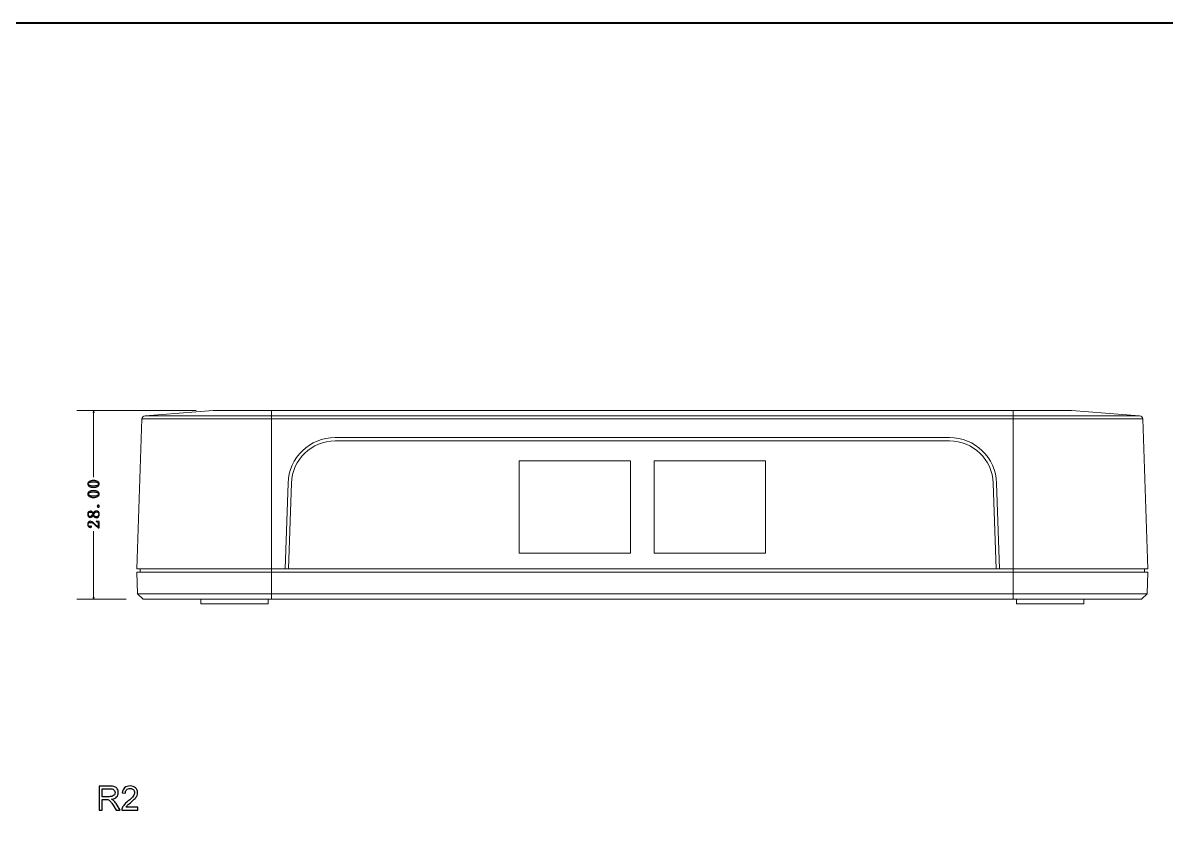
# Model space of a CAD drawing. Header units: millimetres. Extents: x -672 to 672, y -225 to 223.
# Drawn here: x -512 to -342.4, y -1.7 to 116.4 of the extents above; entities that cross this region are included whole.
import ezdxf

# ---------------------------------------------------------------- set-up
doc = ezdxf.new("R2010")
doc.units = ezdxf.units.MM
doc.header["$MEASUREMENT"] = 0
doc.layers.add('layer 1', color=7, linetype='Continuous')

msp = doc.modelspace()

# ---------------------------------------------------------------- hatches: boundary and pattern name
at = {"layer": 'layer 1', "true_color": 0xff0000}
h = msp.add_hatch(color=1, dxfattribs=at)
edge = h.paths.add_edge_path()
edge.add_spline(control_points=[(-501.4103, 58.566), (-501.4103, 58.566), (-501.4818, 58.8327), (-501.4818, 58.8327), (-501.4818, 58.8327), (-501.5532, 58.566), (-501.5532, 58.566), (-501.5532, 58.566), (-501.4103, 58.566), (-501.4103, 58.566)], knot_values=[0, 0, 0, 0, 0.33333333, 0.33333333, 0.33333333, 0.66666667, 0.66666667, 0.66666667, 1, 1, 1, 1], degree=3, periodic=1)
h = msp.add_hatch(color=1, dxfattribs=at)
edge = h.paths.add_edge_path()
edge.add_spline(control_points=[(-501.4103, 31.0993), (-501.4103, 31.0993), (-501.4818, 30.8327), (-501.4818, 30.8327), (-501.4818, 30.8327), (-501.5532, 31.0993), (-501.5532, 31.0993), (-501.5532, 31.0993), (-501.4103, 31.0993), (-501.4103, 31.0993)], knot_values=[0, 0, 0, 0, 0.33333333, 0.33333333, 0.33333333, 0.66666667, 0.66666667, 0.66666667, 1, 1, 1, 1], degree=3, periodic=1)

# ---------------------------------------------------------------- linework, layer by layer
at = {"layer": 'layer 1', "lineweight": 40}
msp.add_open_spline([(-657.4845, 116.3825), (-657.4845, 116.3825), (-657.4845, -168.6175), (-657.4845, -168.6175), (-657.4845, -168.6175), (-241.9845, -168.6175), (-241.9845, -168.6175), (-241.9845, -168.6175), (-241.9845, 116.3825), (-241.9845, 116.3825), (-241.9845, 116.3825), (-657.4845, 116.3825), (-657.4845, 116.3825)], degree=3, knots=[0, 0, 0, 0, 0.25, 0.25, 0.25, 0.5, 0.5, 0.5, 0.75, 0.75, 0.75, 1, 1, 1, 1], dxfattribs=at)
at = {"layer": 'layer 1', "color": 1, "lineweight": 0}
for points in [[(-486.256, 58.8327), (-486.256, 58.8327), (-503.9818, 58.8327), (-503.9818, 58.8327)], [(-501.4818, 48.9543), (-501.4818, 48.9543), (-501.4818, 58.8327), (-501.4818, 58.8327)], [(-501.4818, 30.8327), (-501.4818, 30.8327), (-501.4818, 40.9453), (-501.4818, 40.9453)], [(-496.6369, 30.8327), (-496.6369, 30.8327), (-503.9818, 30.8327), (-503.9818, 30.8327)]]:
    msp.add_open_spline(points, degree=3, dxfattribs=at)
for points in [[(-501.4103, 58.566), (-501.4103, 58.566), (-501.4818, 58.8327), (-501.4818, 58.8327), (-501.4818, 58.8327), (-501.5532, 58.566), (-501.5532, 58.566), (-501.5532, 58.566), (-501.4103, 58.566), (-501.4103, 58.566)], [(-501.4103, 31.0993), (-501.4103, 31.0993), (-501.4818, 30.8327), (-501.4818, 30.8327), (-501.4818, 30.8327), (-501.5532, 31.0993), (-501.5532, 31.0993), (-501.5532, 31.0993), (-501.4103, 31.0993), (-501.4103, 31.0993)]]:
    msp.add_open_spline(points, degree=3, knots=[0, 0, 0, 0, 0.33333333, 0.33333333, 0.33333333, 0.66666667, 0.66666667, 0.66666667, 1, 1, 1, 1], dxfattribs=at)
at = {"layer": 'layer 1', "lineweight": 9}
for points in [[(-493.8377, 58.0671), (-494.0917, 58.0478), (-494.2906, 57.8406), (-494.2995, 57.586)], [(-483.756, 58.8327), (-483.756, 58.8327), (-493.8377, 58.0671), (-493.8377, 58.0671)], [(-483.756, 58.8327), (-483.756, 58.8327), (-356.3973, 58.8327), (-356.3973, 58.8327)], [(-356.3973, 58.8327), (-356.3973, 58.8327), (-346.3156, 58.0671), (-346.3156, 58.0671)], [(-345.8537, 57.586), (-345.8626, 57.8406), (-346.0615, 58.0478), (-346.3156, 58.0671)], [(-494.2995, 57.586), (-494.2995, 57.586), (-495.0766, 35.3327), (-495.0766, 35.3327)], [(-345.8537, 57.586), (-345.8537, 57.586), (-345.0766, 35.3327), (-345.0766, 35.3327)], [(-465.6359, 54.8327), (-469.4068, 54.8327), (-472.5, 51.8457), (-472.6316, 48.077)], [(-465.6362, 54.3327), (-469.1377, 54.3327), (-472.01, 51.559), (-472.1322, 48.0596)], [(-374.5171, 54.3327), (-374.5171, 54.3327), (-465.6362, 54.3327), (-465.6362, 54.3327)], [(-374.5174, 54.8327), (-374.5174, 54.8327), (-465.6359, 54.8327), (-465.6359, 54.8327)], [(-367.5217, 48.077), (-367.6533, 51.8457), (-370.7465, 54.8327), (-374.5174, 54.8327)], [(-368.0211, 48.0596), (-368.1433, 51.559), (-371.0155, 54.3327), (-374.5171, 54.3327)], [(-438.3266, 51.3827), (-438.3266, 51.3827), (-438.3266, 37.6827), (-438.3266, 37.6827)], [(-421.8266, 51.3827), (-421.8266, 51.3827), (-438.3266, 51.3827), (-438.3266, 51.3827)], [(-421.8266, 37.6827), (-421.8266, 37.6827), (-421.8266, 51.3827), (-421.8266, 51.3827)], [(-418.3266, 51.3827), (-418.3266, 51.3827), (-418.3266, 37.6827), (-418.3266, 37.6827)], [(-401.8266, 51.3827), (-401.8266, 51.3827), (-418.3266, 51.3827), (-418.3266, 51.3827)], [(-401.8266, 37.6827), (-401.8266, 37.6827), (-401.8266, 51.3827), (-401.8266, 51.3827)], [(-473.0766, 35.3327), (-473.0766, 35.3327), (-472.6316, 48.077), (-472.6316, 48.077)], [(-472.1322, 48.0596), (-472.1322, 48.0596), (-472.5766, 35.3327), (-472.5766, 35.3327)], [(-367.5766, 35.3327), (-367.5766, 35.3327), (-368.0211, 48.0596), (-368.0211, 48.0596)], [(-367.0766, 35.3327), (-367.0766, 35.3327), (-367.5217, 48.077), (-367.5217, 48.077)], [(-438.3266, 37.6827), (-438.3266, 37.6827), (-421.8266, 37.6827), (-421.8266, 37.6827)], [(-418.3266, 37.6827), (-418.3266, 37.6827), (-401.8266, 37.6827), (-401.8266, 37.6827)], [(-495.0766, 35.3327), (-495.0766, 35.3327), (-345.0766, 35.3327), (-345.0766, 35.3327)], [(-495.0766, 34.8327), (-495.0766, 34.8327), (-494.9649, 31.6323), (-494.9649, 31.6323)], [(-495.0766, 34.8327), (-495.0766, 34.8327), (-345.0766, 34.8327), (-345.0766, 34.8327)], [(-494.5766, 34.8327), (-494.5766, 34.8327), (-494.5766, 35.3327), (-494.5766, 35.3327)], [(-345.5766, 34.8327), (-345.5766, 34.8327), (-345.5766, 35.3327), (-345.5766, 35.3327)], [(-345.0766, 34.8327), (-345.0766, 34.8327), (-345.1884, 31.6323), (-345.1884, 31.6323)], [(-494.1369, 30.8327), (-494.1369, 30.8327), (-494.9649, 31.6323), (-494.9649, 31.6323)], [(-345.1884, 31.6323), (-345.1884, 31.6323), (-494.9649, 31.6323), (-494.9649, 31.6323)], [(-346.0163, 30.8327), (-346.0163, 30.8327), (-494.1369, 30.8327), (-494.1369, 30.8327)], [(-485.5766, 30.8327), (-485.5766, 30.8327), (-485.5766, 30.1327), (-485.5766, 30.1327)], [(-475.5766, 30.8327), (-475.5766, 30.8327), (-475.5766, 30.1327), (-475.5766, 30.1327)], [(-364.5766, 30.8327), (-364.5766, 30.8327), (-364.5766, 30.1327), (-364.5766, 30.1327)], [(-354.5766, 30.8327), (-354.5766, 30.8327), (-354.5766, 30.1327), (-354.5766, 30.1327)], [(-346.0163, 30.8327), (-346.0163, 30.8327), (-345.1884, 31.6323), (-345.1884, 31.6323)], [(-475.5766, 30.1327), (-475.5766, 30.1327), (-485.5766, 30.1327), (-485.5766, 30.1327)], [(-354.5766, 30.1327), (-354.5766, 30.1327), (-364.5766, 30.1327), (-364.5766, 30.1327)]]:
    msp.add_open_spline(points, degree=3, dxfattribs=at)
at = {"layer": 'layer 1', "color": 9, "lineweight": 9}
for points in [[(-346.3156, 58.0671), (-346.3156, 58.0671), (-493.8377, 58.0671), (-493.8377, 58.0671)], [(-475.0766, 30.8327), (-475.0766, 30.8327), (-475.0766, 58.8327), (-475.0766, 58.8327)], [(-365.0766, 30.8327), (-365.0766, 30.8327), (-365.0766, 58.8327), (-365.0766, 58.8327)], [(-345.8537, 57.586), (-345.8537, 57.586), (-494.2995, 57.586), (-494.2995, 57.586)]]:
    msp.add_open_spline(points, degree=3, dxfattribs=at)
at = {"layer": 'layer 1', "color": 3}
for points, knots in [([(-500.8715, 48.3063), (-500.7185, 48.2117), (-500.6419, 48.0929), (-500.6419, 47.95), (-500.6419, 47.8067), (-500.7169, 47.6863), (-500.8665, 47.5884), (-501.0165, 47.4909), (-501.2281, 47.4421), (-501.5015, 47.4421), (-501.7552, 47.4421), (-501.9602, 47.4892), (-502.1165, 47.5838), (-502.2727, 47.6779), (-502.351, 47.8), (-502.351, 47.95), (-502.351, 48.0929), (-502.276, 48.2117), (-502.1265, 48.3063), (-501.9765, 48.4009), (-501.7681, 48.4479), (-501.5015, 48.4479), (-501.2344, 48.4479), (-501.0244, 48.4009), (-500.8715, 48.3063)], [0, 0, 0, 0, 0.125, 0.125, 0.125, 0.25, 0.25, 0.25, 0.375, 0.375, 0.375, 0.5, 0.5, 0.5, 0.625, 0.625, 0.625, 0.75, 0.75, 0.75, 0.875, 0.875, 0.875, 1, 1, 1, 1]), ([(-502.0627, 48.1842), (-502.2027, 48.1321), (-502.2727, 48.0542), (-502.2727, 47.95), (-502.2727, 47.8588), (-502.2027, 47.7821), (-502.0627, 47.7204), (-501.9231, 47.6584), (-501.7356, 47.6275), (-501.5015, 47.6275), (-501.254, 47.6275), (-501.0619, 47.6584), (-500.9252, 47.7204), (-500.7885, 47.7821), (-500.7202, 47.8588), (-500.7202, 47.95), (-500.7202, 48.0475), (-500.7885, 48.1242), (-500.9252, 48.1792), (-501.0619, 48.2346), (-501.254, 48.2625), (-501.5015, 48.2625), (-501.7356, 48.2625), (-501.9231, 48.2363), (-502.0627, 48.1842)], [0, 0, 0, 0, 0.125, 0.125, 0.125, 0.25, 0.25, 0.25, 0.375, 0.375, 0.375, 0.5, 0.5, 0.5, 0.625, 0.625, 0.625, 0.75, 0.75, 0.75, 0.875, 0.875, 0.875, 1, 1, 1, 1]), ([(-500.8715, 46.8063), (-500.7185, 46.7117), (-500.6419, 46.5929), (-500.6419, 46.45), (-500.6419, 46.3067), (-500.7169, 46.1863), (-500.8665, 46.0884), (-501.0165, 45.9909), (-501.2281, 45.9421), (-501.5015, 45.9421), (-501.7552, 45.9421), (-501.9602, 45.9892), (-502.1165, 46.0838), (-502.2727, 46.1779), (-502.351, 46.3), (-502.351, 46.45), (-502.351, 46.5929), (-502.276, 46.7117), (-502.1265, 46.8063), (-501.9765, 46.9009), (-501.7681, 46.9479), (-501.5015, 46.9479), (-501.2344, 46.9479), (-501.0244, 46.9009), (-500.8715, 46.8063)], [0, 0, 0, 0, 0.125, 0.125, 0.125, 0.25, 0.25, 0.25, 0.375, 0.375, 0.375, 0.5, 0.5, 0.5, 0.625, 0.625, 0.625, 0.75, 0.75, 0.75, 0.875, 0.875, 0.875, 1, 1, 1, 1]), ([(-502.0627, 46.6842), (-502.2027, 46.6321), (-502.2727, 46.5542), (-502.2727, 46.45), (-502.2727, 46.3588), (-502.2027, 46.2821), (-502.0627, 46.2204), (-501.9231, 46.1584), (-501.7356, 46.1275), (-501.5015, 46.1275), (-501.254, 46.1275), (-501.0619, 46.1584), (-500.9252, 46.2204), (-500.7885, 46.2821), (-500.7202, 46.3588), (-500.7202, 46.45), (-500.7202, 46.5475), (-500.7885, 46.6242), (-500.9252, 46.6792), (-501.0619, 46.7346), (-501.254, 46.7625), (-501.5015, 46.7625), (-501.7356, 46.7625), (-501.9231, 46.7363), (-502.0627, 46.6842)], [0, 0, 0, 0, 0.125, 0.125, 0.125, 0.25, 0.25, 0.25, 0.375, 0.375, 0.375, 0.5, 0.5, 0.5, 0.625, 0.625, 0.625, 0.75, 0.75, 0.75, 0.875, 0.875, 0.875, 1, 1, 1, 1]), ([(-500.6715, 44.74), (-500.6452, 44.7104), (-500.6323, 44.6763), (-500.6323, 44.6375), (-500.6323, 44.5984), (-500.6452, 44.5642), (-500.6715, 44.5346), (-500.6973, 44.5054), (-500.7331, 44.4909), (-500.7785, 44.4909), (-500.8244, 44.4909), (-500.8602, 44.5054), (-500.886, 44.5346), (-500.9123, 44.5642), (-500.9252, 44.5984), (-500.9252, 44.6375), (-500.9252, 44.6763), (-500.9106, 44.7104), (-500.8815, 44.74), (-500.8519, 44.7692), (-500.8177, 44.7838), (-500.7785, 44.7838), (-500.7331, 44.7838), (-500.6973, 44.7692), (-500.6715, 44.74)], [0, 0, 0, 0, 0.125, 0.125, 0.125, 0.25, 0.25, 0.25, 0.375, 0.375, 0.375, 0.5, 0.5, 0.5, 0.625, 0.625, 0.625, 0.75, 0.75, 0.75, 0.875, 0.875, 0.875, 1, 1, 1, 1]), ([(-501.3352, 43.8504), (-501.2573, 43.9025), (-501.1727, 43.9284), (-501.0815, 43.9284), (-500.9577, 43.9284), (-500.8535, 43.8829), (-500.769, 43.7917), (-500.6844, 43.7004), (-500.6419, 43.58), (-500.6419, 43.4304), (-500.6419, 43.2938), (-500.6844, 43.1763), (-500.769, 43.0788), (-500.8535, 42.9813), (-500.951, 42.9321), (-501.0619, 42.9321), (-501.1727, 42.9321), (-501.2669, 42.96), (-501.3452, 43.0154), (-501.4231, 43.0704), (-501.4915, 43.1504), (-501.5502, 43.2546), (-501.5956, 43.1634), (-501.6527, 43.0934), (-501.721, 43.0446), (-501.7894, 42.9959), (-501.866, 42.9713), (-501.9506, 42.9713), (-502.0615, 42.9713), (-502.1556, 43.0138), (-502.234, 43.0984), (-502.3119, 43.1829), (-502.351, 43.3), (-502.351, 43.45), (-502.351, 43.5867), (-502.3119, 43.6971), (-502.234, 43.7817), (-502.1556, 43.8667), (-502.0615, 43.9088), (-501.9506, 43.9088), (-501.8723, 43.9088), (-501.7994, 43.8846), (-501.731, 43.8354), (-501.6627, 43.7867), (-501.6023, 43.7104), (-501.5502, 43.6063), (-501.4852, 43.7167), (-501.4135, 43.7984), (-501.3352, 43.8504)], [0, 0, 0, 0, 0.0625, 0.0625, 0.0625, 0.125, 0.125, 0.125, 0.1875, 0.1875, 0.1875, 0.25, 0.25, 0.25, 0.3125, 0.3125, 0.3125, 0.375, 0.375, 0.375, 0.4375, 0.4375, 0.4375, 0.5, 0.5, 0.5, 0.5625, 0.5625, 0.5625, 0.625, 0.625, 0.625, 0.6875, 0.6875, 0.6875, 0.75, 0.75, 0.75, 0.8125, 0.8125, 0.8125, 0.875, 0.875, 0.875, 0.9375, 0.9375, 0.9375, 1, 1, 1, 1]), ([(-501.6477, 42.155), (-501.7456, 42.2071), (-501.8365, 42.2329), (-501.9215, 42.2329), (-502.0385, 42.2329), (-502.1281, 42.2071), (-502.1898, 42.155), (-502.2519, 42.1029), (-502.2827, 42.0246), (-502.2827, 41.9204), (-502.2827, 41.8425), (-502.2615, 41.7759), (-502.219, 41.7204), (-502.1769, 41.665), (-502.1231, 41.6375), (-502.0581, 41.6375), (-502.019, 41.6375), (-501.9865, 41.6488), (-501.9602, 41.6717), (-501.9344, 41.6942), (-501.9081, 41.7059), (-501.8823, 41.7059), (-501.8498, 41.7059), (-501.8252, 41.6975), (-501.809, 41.6813), (-501.7927, 41.665), (-501.7844, 41.6404), (-501.7848, 41.6079), (-501.7844, 41.5692), (-501.796, 41.5379), (-501.819, 41.5154), (-501.8415, 41.4925), (-501.879, 41.4813), (-501.931, 41.4813), (-502.0677, 41.4813), (-502.1719, 41.53), (-502.2435, 41.6275), (-502.3152, 41.7254), (-502.351, 41.8296), (-502.351, 41.94), (-502.351, 42.0963), (-502.3119, 42.2117), (-502.234, 42.2867), (-502.1556, 42.3617), (-502.0581, 42.3992), (-501.941, 42.3992), (-501.8627, 42.3992), (-501.7844, 42.3813), (-501.7065, 42.3454), (-501.6281, 42.3096), (-501.5535, 42.2525), (-501.4819, 42.1746), (-501.2994, 41.9859), (-501.1515, 41.8409), (-501.0377, 41.74), (-500.9235, 41.6388), (-500.8469, 41.5788), (-500.8081, 41.5592), (-500.8081, 41.5592), (-500.8081, 42.1354), (-500.8081, 42.1354), (-500.8081, 42.1942), (-500.8306, 42.2429), (-500.8765, 42.2817), (-500.9219, 42.3209), (-500.9902, 42.3471), (-501.0815, 42.36), (-501.0815, 42.36), (-501.0815, 42.4188), (-501.0815, 42.4188), (-501.0815, 42.4188), (-500.6615, 42.36), (-500.6615, 42.36), (-500.6615, 42.36), (-500.6615, 41.4517), (-500.6615, 41.4517), (-500.6615, 41.4517), (-500.7885, 41.4517), (-500.7885, 41.4517), (-500.8469, 41.4842), (-500.9219, 41.5379), (-501.0131, 41.6129), (-501.1044, 41.6879), (-501.2115, 41.7871), (-501.3352, 41.9109), (-501.446, 42.0213), (-501.5502, 42.1029), (-501.6477, 42.155)], [0, 0, 0, 0, 0.03448276, 0.03448276, 0.03448276, 0.06896552, 0.06896552, 0.06896552, 0.10344828, 0.10344828, 0.10344828, 0.13793103, 0.13793103, 0.13793103, 0.17241379, 0.17241379, 0.17241379, 0.20689655, 0.20689655, 0.20689655, 0.24137931, 0.24137931, 0.24137931, 0.27586207, 0.27586207, 0.27586207, 0.31034483, 0.31034483, 0.31034483, 0.34482759, 0.34482759, 0.34482759, 0.37931034, 0.37931034, 0.37931034, 0.4137931, 0.4137931, 0.4137931, 0.44827586, 0.44827586, 0.44827586, 0.48275862, 0.48275862, 0.48275862, 0.51724138, 0.51724138, 0.51724138, 0.55172414, 0.55172414, 0.55172414, 0.5862069, 0.5862069, 0.5862069, 0.62068966, 0.62068966, 0.62068966, 0.65517241, 0.65517241, 0.65517241, 0.68965517, 0.68965517, 0.68965517, 0.72413793, 0.72413793, 0.72413793, 0.75862069, 0.75862069, 0.75862069, 0.79310345, 0.79310345, 0.79310345, 0.82758621, 0.82758621, 0.82758621, 0.86206897, 0.86206897, 0.86206897, 0.89655172, 0.89655172, 0.89655172, 0.93103448, 0.93103448, 0.93103448, 0.96551724, 0.96551724, 0.96551724, 1, 1, 1, 1]), ([(-501.7356, 43.7134), (-501.7944, 43.7525), (-501.8627, 43.7721), (-501.941, 43.7721), (-502.0319, 43.7721), (-502.1119, 43.7463), (-502.1802, 43.6942), (-502.2485, 43.6421), (-502.2827, 43.5604), (-502.2827, 43.45), (-502.2827, 43.3263), (-502.2502, 43.2384), (-502.1848, 43.1863), (-502.1198, 43.1342), (-502.0515, 43.1079), (-501.9798, 43.1079), (-501.9081, 43.1079), (-501.8381, 43.1454), (-501.7698, 43.2204), (-501.7015, 43.295), (-501.6415, 43.4009), (-501.5894, 43.5379), (-501.6281, 43.6159), (-501.6773, 43.6746), (-501.7356, 43.7134)], [0, 0, 0, 0, 0.125, 0.125, 0.125, 0.25, 0.25, 0.25, 0.375, 0.375, 0.375, 0.5, 0.5, 0.5, 0.625, 0.625, 0.625, 0.75, 0.75, 0.75, 0.875, 0.875, 0.875, 1, 1, 1, 1]), ([(-501.316, 43.1325), (-501.2377, 43.09), (-501.1531, 43.0692), (-501.0619, 43.0692), (-500.9577, 43.0692), (-500.8731, 43.1034), (-500.8081, 43.1717), (-500.7427, 43.24), (-500.7102, 43.3263), (-500.7102, 43.4304), (-500.7102, 43.5542), (-500.7427, 43.6434), (-500.8081, 43.6988), (-500.8731, 43.7542), (-500.9544, 43.7817), (-501.0523, 43.7817), (-501.1369, 43.7817), (-501.2181, 43.7429), (-501.2965, 43.6646), (-501.3744, 43.5867), (-501.446, 43.4692), (-501.511, 43.3129), (-501.459, 43.235), (-501.394, 43.1746), (-501.316, 43.1325)], [0, 0, 0, 0, 0.125, 0.125, 0.125, 0.25, 0.25, 0.25, 0.375, 0.375, 0.375, 0.5, 0.5, 0.5, 0.625, 0.625, 0.625, 0.75, 0.75, 0.75, 0.875, 0.875, 0.875, 1, 1, 1, 1]), ([(-500.6701, -0.4734), (-500.6701, -0.4734), (-500.6701, 3.1066), (-500.6701, 3.1066), (-500.6701, 3.1066), (-499.0834, 3.1066), (-499.0834, 3.1066), (-498.7643, 3.1066), (-498.5218, 3.0741), (-498.3559, 3.0099), (-498.1901, 2.9458), (-498.0576, 2.8324), (-497.9584, 2.6699), (-497.8593, 2.5074), (-497.8101, 2.3274), (-497.8101, 2.1308), (-497.8101, 1.8766), (-497.8926, 1.6624), (-498.0568, 1.4883), (-498.2209, 1.3141), (-498.4743, 1.2041), (-498.8176, 1.1566), (-498.6918, 1.0966), (-498.5968, 1.0366), (-498.5318, 0.9783), (-498.3934, 0.8516), (-498.2626, 0.6924), (-498.1401, 0.5016), (-498.1401, 0.5016), (-497.5209, -0.4734), (-497.5209, -0.4734), (-497.5209, -0.4734), (-498.1126, -0.4734), (-498.1126, -0.4734), (-498.1126, -0.4734), (-498.5859, 0.2716), (-498.5859, 0.2716), (-498.7234, 0.4874), (-498.8376, 0.6516), (-498.9268, 0.7658), (-499.0168, 0.8799), (-499.0968, 0.9591), (-499.1676, 1.0049), (-499.2376, 1.0499), (-499.3101, 1.0816), (-499.3834, 1.0999), (-499.4368, 1.1108), (-499.5243, 1.1166), (-499.6468, 1.1166), (-499.6468, 1.1166), (-500.1951, 1.1166), (-500.1951, 1.1166), (-500.1951, 1.1166), (-500.1951, -0.4734), (-500.1951, -0.4734), (-500.1951, -0.4734), (-500.6701, -0.4734), (-500.6701, -0.4734)], [0, 0, 0, 0, 0.05263158, 0.05263158, 0.05263158, 0.10526316, 0.10526316, 0.10526316, 0.15789474, 0.15789474, 0.15789474, 0.21052632, 0.21052632, 0.21052632, 0.26315789, 0.26315789, 0.26315789, 0.31578947, 0.31578947, 0.31578947, 0.36842105, 0.36842105, 0.36842105, 0.42105263, 0.42105263, 0.42105263, 0.47368421, 0.47368421, 0.47368421, 0.52631579, 0.52631579, 0.52631579, 0.57894737, 0.57894737, 0.57894737, 0.63157895, 0.63157895, 0.63157895, 0.68421053, 0.68421053, 0.68421053, 0.73684211, 0.73684211, 0.73684211, 0.78947368, 0.78947368, 0.78947368, 0.84210526, 0.84210526, 0.84210526, 0.89473684, 0.89473684, 0.89473684, 0.94736842, 0.94736842, 0.94736842, 1, 1, 1, 1]), ([(-500.1951, 1.5266), (-500.1951, 1.5266), (-499.1784, 1.5266), (-499.1784, 1.5266), (-498.9618, 1.5266), (-498.7934, 1.5491), (-498.6718, 1.5941), (-498.5501, 1.6383), (-498.4576, 1.7099), (-498.3951, 1.8091), (-498.3318, 1.9074), (-498.3001, 2.0141), (-498.3001, 2.1299), (-498.3001, 2.2991), (-498.3609, 2.4391), (-498.4834, 2.5483), (-498.6059, 2.6574), (-498.7993, 2.7116), (-499.0634, 2.7116), (-499.0634, 2.7116), (-500.1951, 2.7116), (-500.1951, 2.7116), (-500.1951, 2.7116), (-500.1951, 1.5266), (-500.1951, 1.5266)], [0, 0, 0, 0, 0.125, 0.125, 0.125, 0.25, 0.25, 0.25, 0.375, 0.375, 0.375, 0.5, 0.5, 0.5, 0.625, 0.625, 0.625, 0.75, 0.75, 0.75, 0.875, 0.875, 0.875, 1, 1, 1, 1]), ([(-494.9393, -0.0534), (-494.9393, -0.0534), (-494.9393, -0.4734), (-494.9393, -0.4734), (-494.9393, -0.4734), (-497.3093, -0.4734), (-497.3093, -0.4734), (-497.3126, -0.3676), (-497.2951, -0.2659), (-497.2576, -0.1676), (-497.1968, -0.0067), (-497.0993, 0.1524), (-496.9651, 0.3083), (-496.831, 0.4641), (-496.6393, 0.6441), (-496.3901, 0.8483), (-496.0026, 1.1674), (-495.7393, 1.4199), (-495.6018, 1.6066), (-495.4635, 1.7933), (-495.3943, 1.9699), (-495.3943, 2.1366), (-495.3943, 2.3108), (-495.4568, 2.4574), (-495.5818, 2.5774), (-495.7068, 2.6966), (-495.8701, 2.7566), (-496.071, 2.7566), (-496.2835, 2.7566), (-496.4535, 2.6933), (-496.581, 2.5666), (-496.7085, 2.4408), (-496.7726, 2.2658), (-496.7743, 2.0416), (-496.7743, 2.0416), (-497.2243, 2.0866), (-497.2243, 2.0866), (-497.1935, 2.4233), (-497.0768, 2.6799), (-496.8751, 2.8566), (-496.6726, 3.0333), (-496.4018, 3.1216), (-496.061, 3.1216), (-495.7176, 3.1216), (-495.4451, 3.0266), (-495.2451, 2.8358), (-495.0443, 2.6449), (-494.9443, 2.4083), (-494.9443, 2.1266), (-494.9443, 1.9833), (-494.9735, 1.8424), (-495.0326, 1.7041), (-495.091, 1.5649), (-495.1885, 1.4191), (-495.3243, 1.2658), (-495.461, 1.1133), (-495.6868, 0.9024), (-496.0018, 0.6358), (-496.266, 0.4141), (-496.436, 0.2641), (-496.511, 0.1849), (-496.586, 0.1058), (-496.6476, 0.0266), (-496.6968, -0.0534), (-496.6968, -0.0534), (-494.9393, -0.0534), (-494.9393, -0.0534)], [0, 0, 0, 0, 0.04545455, 0.04545455, 0.04545455, 0.09090909, 0.09090909, 0.09090909, 0.13636364, 0.13636364, 0.13636364, 0.18181818, 0.18181818, 0.18181818, 0.22727273, 0.22727273, 0.22727273, 0.27272727, 0.27272727, 0.27272727, 0.31818182, 0.31818182, 0.31818182, 0.36363636, 0.36363636, 0.36363636, 0.40909091, 0.40909091, 0.40909091, 0.45454545, 0.45454545, 0.45454545, 0.5, 0.5, 0.5, 0.54545455, 0.54545455, 0.54545455, 0.59090909, 0.59090909, 0.59090909, 0.63636364, 0.63636364, 0.63636364, 0.68181818, 0.68181818, 0.68181818, 0.72727273, 0.72727273, 0.72727273, 0.77272727, 0.77272727, 0.77272727, 0.81818182, 0.81818182, 0.81818182, 0.86363636, 0.86363636, 0.86363636, 0.90909091, 0.90909091, 0.90909091, 0.95454545, 0.95454545, 0.95454545, 1, 1, 1, 1])]:
    msp.add_open_spline(points, degree=3, knots=knots, dxfattribs=at)

doc.saveas('drawing.dxf')
